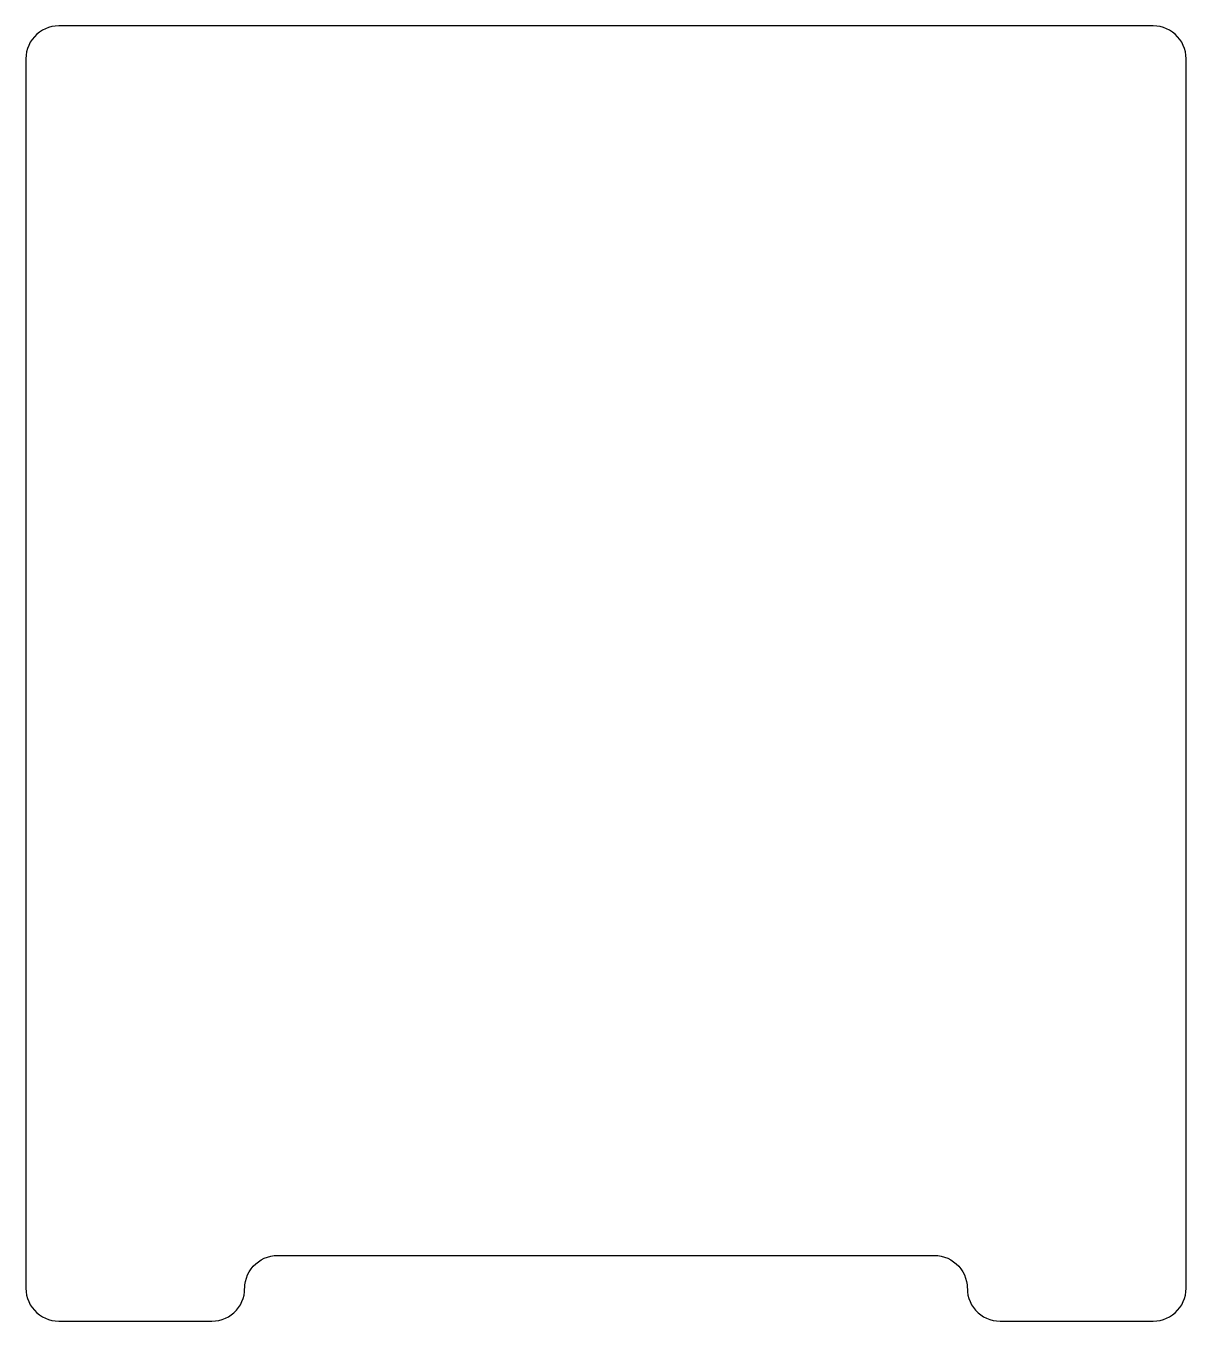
# Model space of a CAD drawing. Header units: metres. Extents: x -138 to 128, y -156 to 140.
import ezdxf

# ---------------------------------------------------------------- set-up
doc = ezdxf.new("R2010")
doc.units = ezdxf.units.M

msp = doc.modelspace()

# ---------------------------------------------------------------- linework, layer by layer
for p, q in [((-133.75, 139.495), (-134.408, 139.068)), ((-133.051, 139.852), (-133.75, 139.495)), ((-132.318, 140.133), (-133.051, 139.852)), ((-131.559, 140.336), (-132.318, 140.133)), ((-130.784, 140.459), (-131.559, 140.336)), ((-130, 140.5), (-130.784, 140.459)), ((120, 140.5), (-130, 140.5)), ((120.784, 140.459), (120, 140.5)), ((121.559, 140.336), (120.784, 140.459)), ((122.318, 140.133), (121.559, 140.336)), ((123.051, 139.852), (122.318, 140.133)), ((123.75, 139.495), (123.051, 139.852)), ((124.408, 139.068), (123.75, 139.495)), ((-136.495, 136.75), (-136.852, 136.051)), ((-136.068, 137.408), (-136.495, 136.75)), ((-135.574, 138.018), (-136.068, 137.408)), ((-135.018, 138.574), (-135.574, 138.018)), ((-134.408, 139.068), (-135.018, 138.574)), ((125.018, 138.574), (124.408, 139.068)), ((125.574, 138.018), (125.018, 138.574)), ((126.068, 137.408), (125.574, 138.018)), ((126.495, 136.75), (126.068, 137.408)), ((126.852, 136.051), (126.495, 136.75)), ((-137.459, 133.784), (-137.5, 133)), ((-137.336, 134.559), (-137.459, 133.784)), ((-137.133, 135.318), (-137.336, 134.559)), ((-136.852, 136.051), (-137.133, 135.318)), ((127.133, 135.318), (126.852, 136.051)), ((127.336, 134.559), (127.133, 135.318)), ((127.459, 133.784), (127.336, 134.559)), ((127.5, 133), (127.459, 133.784)), ((-137.5, 133), (-137.5, -148)), ((127.5, -148), (127.5, 133)), ((-85.0185, -142.426), (-84.4084, -141.932)), ((-84.4084, -141.932), (-83.75, -141.505)), ((-83.75, -141.505), (-83.0505, -141.148)), ((-83.0505, -141.148), (-82.3176, -140.867)), ((-82.3176, -140.867), (-81.5593, -140.664)), ((-81.5593, -140.664), (-80.784, -140.541)), ((-80.784, -140.541), (-80, -140.5)), ((-80, -140.5), (70, -140.5)), ((70, -140.5), (70.784, -140.541)), ((70.784, -140.541), (71.5593, -140.664)), ((71.5593, -140.664), (72.3176, -140.867)), ((72.3176, -140.867), (73.0505, -141.148)), ((73.0505, -141.148), (73.75, -141.505)), ((73.75, -141.505), (74.4084, -141.932)), ((74.4084, -141.932), (75.0185, -142.426)), ((-87.1329, -145.682), (-86.8516, -144.949)), ((-86.8516, -144.949), (-86.4952, -144.25)), ((-86.4952, -144.25), (-86.0676, -143.592)), ((-86.0676, -143.592), (-85.5736, -142.982)), ((-85.5736, -142.982), (-85.0185, -142.426)), ((75.0185, -142.426), (75.5736, -142.982)), ((75.5736, -142.982), (76.0676, -143.592)), ((76.0676, -143.592), (76.4952, -144.25)), ((76.4952, -144.25), (76.8516, -144.949)), ((76.8516, -144.949), (77.1329, -145.682)), ((-137.5, -148), (-137.459, -148.784)), ((-87.5411, -148.784), (-87.4589, -147.216)), ((-87.4589, -147.216), (-87.3361, -146.441)), ((-87.3361, -146.441), (-87.1329, -145.682)), ((77.1329, -145.682), (77.3361, -146.441)), ((77.3361, -146.441), (77.4589, -147.216)), ((77.4589, -147.216), (77.5411, -148.784)), ((127.459, -148.784), (127.5, -148)), ((-137.459, -148.784), (-137.336, -149.559)), ((-137.336, -149.559), (-137.133, -150.318)), ((-137.133, -150.318), (-136.852, -151.051)), ((-88.1484, -151.051), (-87.8671, -150.318)), ((-87.8671, -150.318), (-87.6639, -149.559)), ((-87.6639, -149.559), (-87.5411, -148.784)), ((77.5411, -148.784), (77.6639, -149.559)), ((77.6639, -149.559), (77.8671, -150.318)), ((77.8671, -150.318), (78.1484, -151.051)), ((126.852, -151.051), (127.133, -150.318)), ((127.133, -150.318), (127.336, -149.559)), ((127.336, -149.559), (127.459, -148.784)), ((-136.852, -151.051), (-136.495, -151.75)), ((-136.495, -151.75), (-136.068, -152.408)), ((-136.068, -152.408), (-135.574, -153.018)), ((-135.574, -153.018), (-135.018, -153.574)), ((-135.018, -153.574), (-134.408, -154.068)), ((-90.5916, -154.068), (-89.9815, -153.574)), ((-89.9815, -153.574), (-89.4264, -153.018)), ((-89.4264, -153.018), (-88.9324, -152.408)), ((-88.9324, -152.408), (-88.5048, -151.75)), ((-88.5048, -151.75), (-88.1484, -151.051)), ((78.1484, -151.051), (78.5048, -151.75)), ((78.5048, -151.75), (78.9324, -152.408)), ((78.9324, -152.408), (79.4264, -153.018)), ((79.4264, -153.018), (79.9815, -153.574)), ((79.9815, -153.574), (80.5916, -154.068)), ((124.408, -154.068), (125.018, -153.574)), ((125.018, -153.574), (125.574, -153.018)), ((125.574, -153.018), (126.068, -152.408)), ((126.068, -152.408), (126.495, -151.75)), ((126.495, -151.75), (126.852, -151.051)), ((-134.408, -154.068), (-133.75, -154.495)), ((-133.75, -154.495), (-133.051, -154.852)), ((-133.051, -154.852), (-132.318, -155.133)), ((-132.318, -155.133), (-131.559, -155.336)), ((-131.559, -155.336), (-130.784, -155.459)), ((-130.784, -155.459), (-130, -155.5)), ((-130, -155.5), (-95, -155.5)), ((-95, -155.5), (-94.216, -155.459)), ((-94.216, -155.459), (-93.4407, -155.336)), ((-93.4407, -155.336), (-92.6824, -155.133)), ((-92.6824, -155.133), (-91.9495, -154.852)), ((-91.9495, -154.852), (-91.25, -154.495)), ((-91.25, -154.495), (-90.5916, -154.068)), ((80.5916, -154.068), (81.25, -154.495)), ((81.25, -154.495), (81.9495, -154.852)), ((81.9495, -154.852), (82.6824, -155.133)), ((82.6824, -155.133), (83.4407, -155.336)), ((83.4407, -155.336), (84.216, -155.459)), ((84.216, -155.459), (85, -155.5)), ((85, -155.5), (120, -155.5)), ((120, -155.5), (120.784, -155.459)), ((120.784, -155.459), (121.559, -155.336)), ((121.559, -155.336), (122.318, -155.133)), ((122.318, -155.133), (123.051, -154.852)), ((123.051, -154.852), (123.75, -154.495)), ((123.75, -154.495), (124.408, -154.068))]:
    msp.add_line(p, q)

doc.saveas('drawing.dxf')
